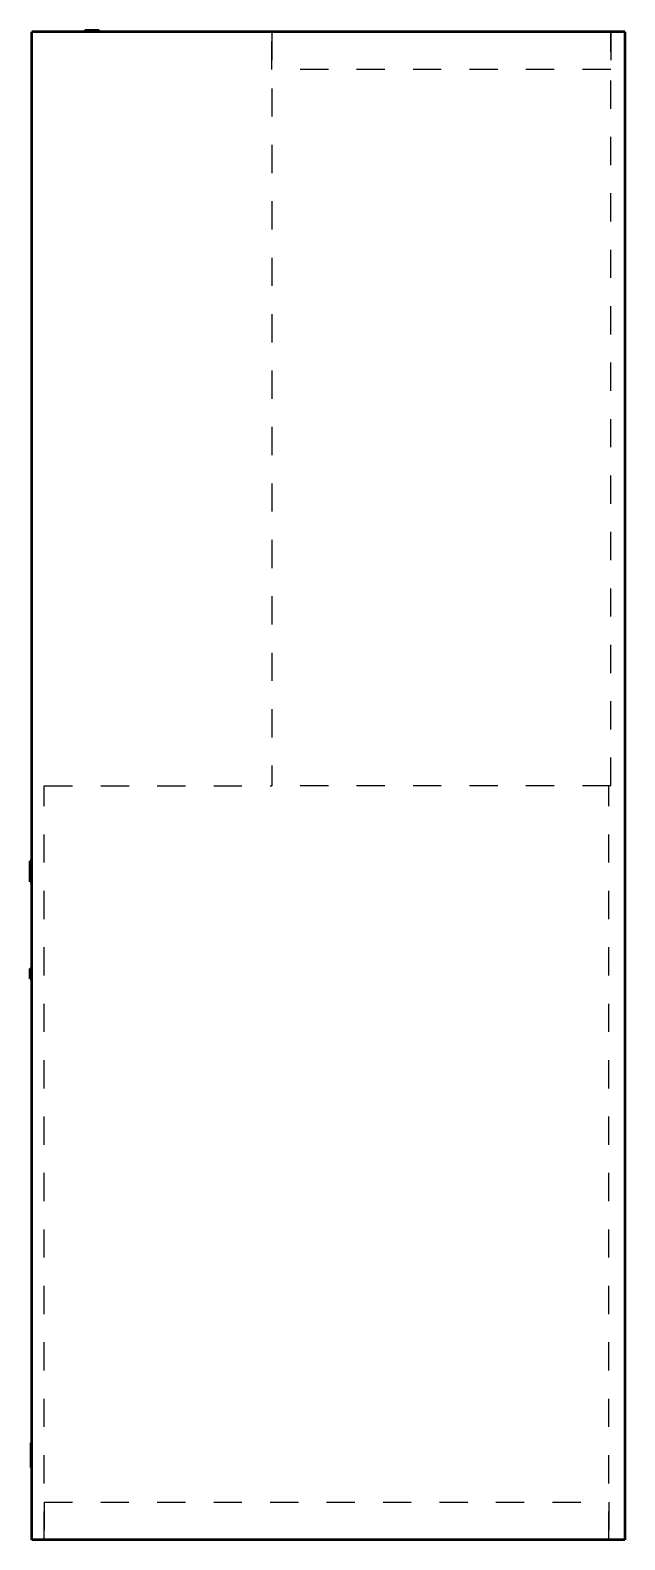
# Model space of a CAD drawing. Header units: inches. Extents: x -10.6 to 10.5, y 0 to 53.5.
import ezdxf

# ---------------------------------------------------------------- set-up
doc = ezdxf.new("R2010")
doc.units = ezdxf.units.IN
doc.header["$MEASUREMENT"] = 0
doc.linetypes.add('Dashed', pattern=[2, 1, -1])
doc.layers.add('AM_0', color=7, linetype='Continuous', lineweight=50)
doc.layers.add('AM_9', color=6, linetype='Dashed', lineweight=25)

# ---------------------------------------------------------------- blocks, each defined once
blk = doc.blocks.new('1_AMST30BU14_PART8_0_in_AMST30BU14_2')
at = {"layer": 'AM_9'}
for p, q in [((-2, 53.4375), (-2, 26.71875)), ((10, 26.71875), (10, 53.4375)), ((10, 26.71875), (-2, 26.71875))]:
    blk.add_line(p, q, dxfattribs=at)
blk = doc.blocks.new('2_AMST30BU14_PART7_0_in_AMST30BU14_2')
at = {"layer": 'AM_9'}
for p, q in [((-10.0625, 26.71875), (-2, 26.71875)), ((-10.0625, 0), (-10.0625, 26.71875)), ((9.9375, 0), (9.9375, 26.71875))]:
    blk.add_line(p, q, dxfattribs=at)
blk = doc.blocks.new('3_AMST30BU14_PART6_0_in_AMST30BU14_2')
at = {"layer": 'AM_0'}
for p, q in [((-8.625, 53.5), (-8.625, 53.4375)), ((-8.625, 53.5), (-8.125, 53.5)), ((-8.125, 53.4375), (-8.125, 53.5))]:
    blk.add_line(p, q, dxfattribs=at)
blk = doc.blocks.new('4_AMST30BU14_PART5_0_in_AMST30BU14_2')
at = {"layer": 'AM_0'}
for p, q in [((-10.5625, 23.3125), (-10.5625, 24.0625)), ((-10.5, 24.0625), (-10.5625, 24.0625)), ((-10.5625, 23.3125), (-10.5, 23.3125))]:
    blk.add_line(p, q, dxfattribs=at)
blk = doc.blocks.new('5_AMST30BU14_PART4_0_in_AMST30BU14_2')
at = {"layer": 'AM_0'}
for p, q in [((-10.5625, 19.875), (-10.5625, 20.25)), ((-10.5, 20.25), (-10.5625, 20.25)), ((-10.5625, 19.875), (-10.5, 19.875))]:
    blk.add_line(p, q, dxfattribs=at)
blk = doc.blocks.new('6_AMST30BU14_PART3_0_in_AMST30BU14_2')
at = {"layer": 'AM_0'}
for q in [(-10.53125, 2.6875), (-10.5, 2.5625)]:
    blk.add_line((-10.53125, 2.5625), q, dxfattribs=at)
at = {"layer": 'AM_9'}
blk.add_line((-10.5, 3.3125), (-10.53125, 3.3125), dxfattribs=at)
blk = doc.blocks.new('7_AMST30BU14_PART2_0_in_AMST30BU14_2')
at = {"layer": 'AM_0'}
for p, q in [((-10.53125, 2.6875), (-10.53125, 3.4375)), ((-10.5, 3.4375), (-10.53125, 3.4375)), ((-10.53125, 2.6875), (-10.5, 2.6875))]:
    blk.add_line(p, q, dxfattribs=at)
blk = doc.blocks.new('8_AMST30BU14_PART1_0_in_AMST30BU14_2')
at = {"layer": 'AM_0'}
for p, q in [((-10.5, 0), (-10.5, 53.437)), ((10.5, 53.437), (-10.5, 53.437)), ((10.5, 53.437), (10.5, 0)), ((10.5, 0), (-10.5, 0))]:
    blk.add_line(p, q, dxfattribs=at)
at = {"layer": 'AM_9'}
for p, q in [((-2, 52.102), (-2, 53.437)), ((10, 53.437), (10, 52.102)), ((10, 52.102), (-2, 52.102)), ((-10.063, 1.336), (-10.063, 0)), ((-10.063, 1.336), (9.937, 1.336)), ((9.937, 1.336), (9.937, 0))]:
    blk.add_line(p, q, dxfattribs=at)

msp = doc.modelspace()

# ---------------------------------------------------------------- block references
for name in ['8_AMST30BU14_PART1_0_in_AMST30BU14_2', '3_AMST30BU14_PART6_0_in_AMST30BU14_2', '1_AMST30BU14_PART8_0_in_AMST30BU14_2', '2_AMST30BU14_PART7_0_in_AMST30BU14_2', '4_AMST30BU14_PART5_0_in_AMST30BU14_2', '5_AMST30BU14_PART4_0_in_AMST30BU14_2', '7_AMST30BU14_PART2_0_in_AMST30BU14_2', '6_AMST30BU14_PART3_0_in_AMST30BU14_2']:
    msp.add_blockref(name, (0, 0))

doc.saveas('drawing.dxf')
